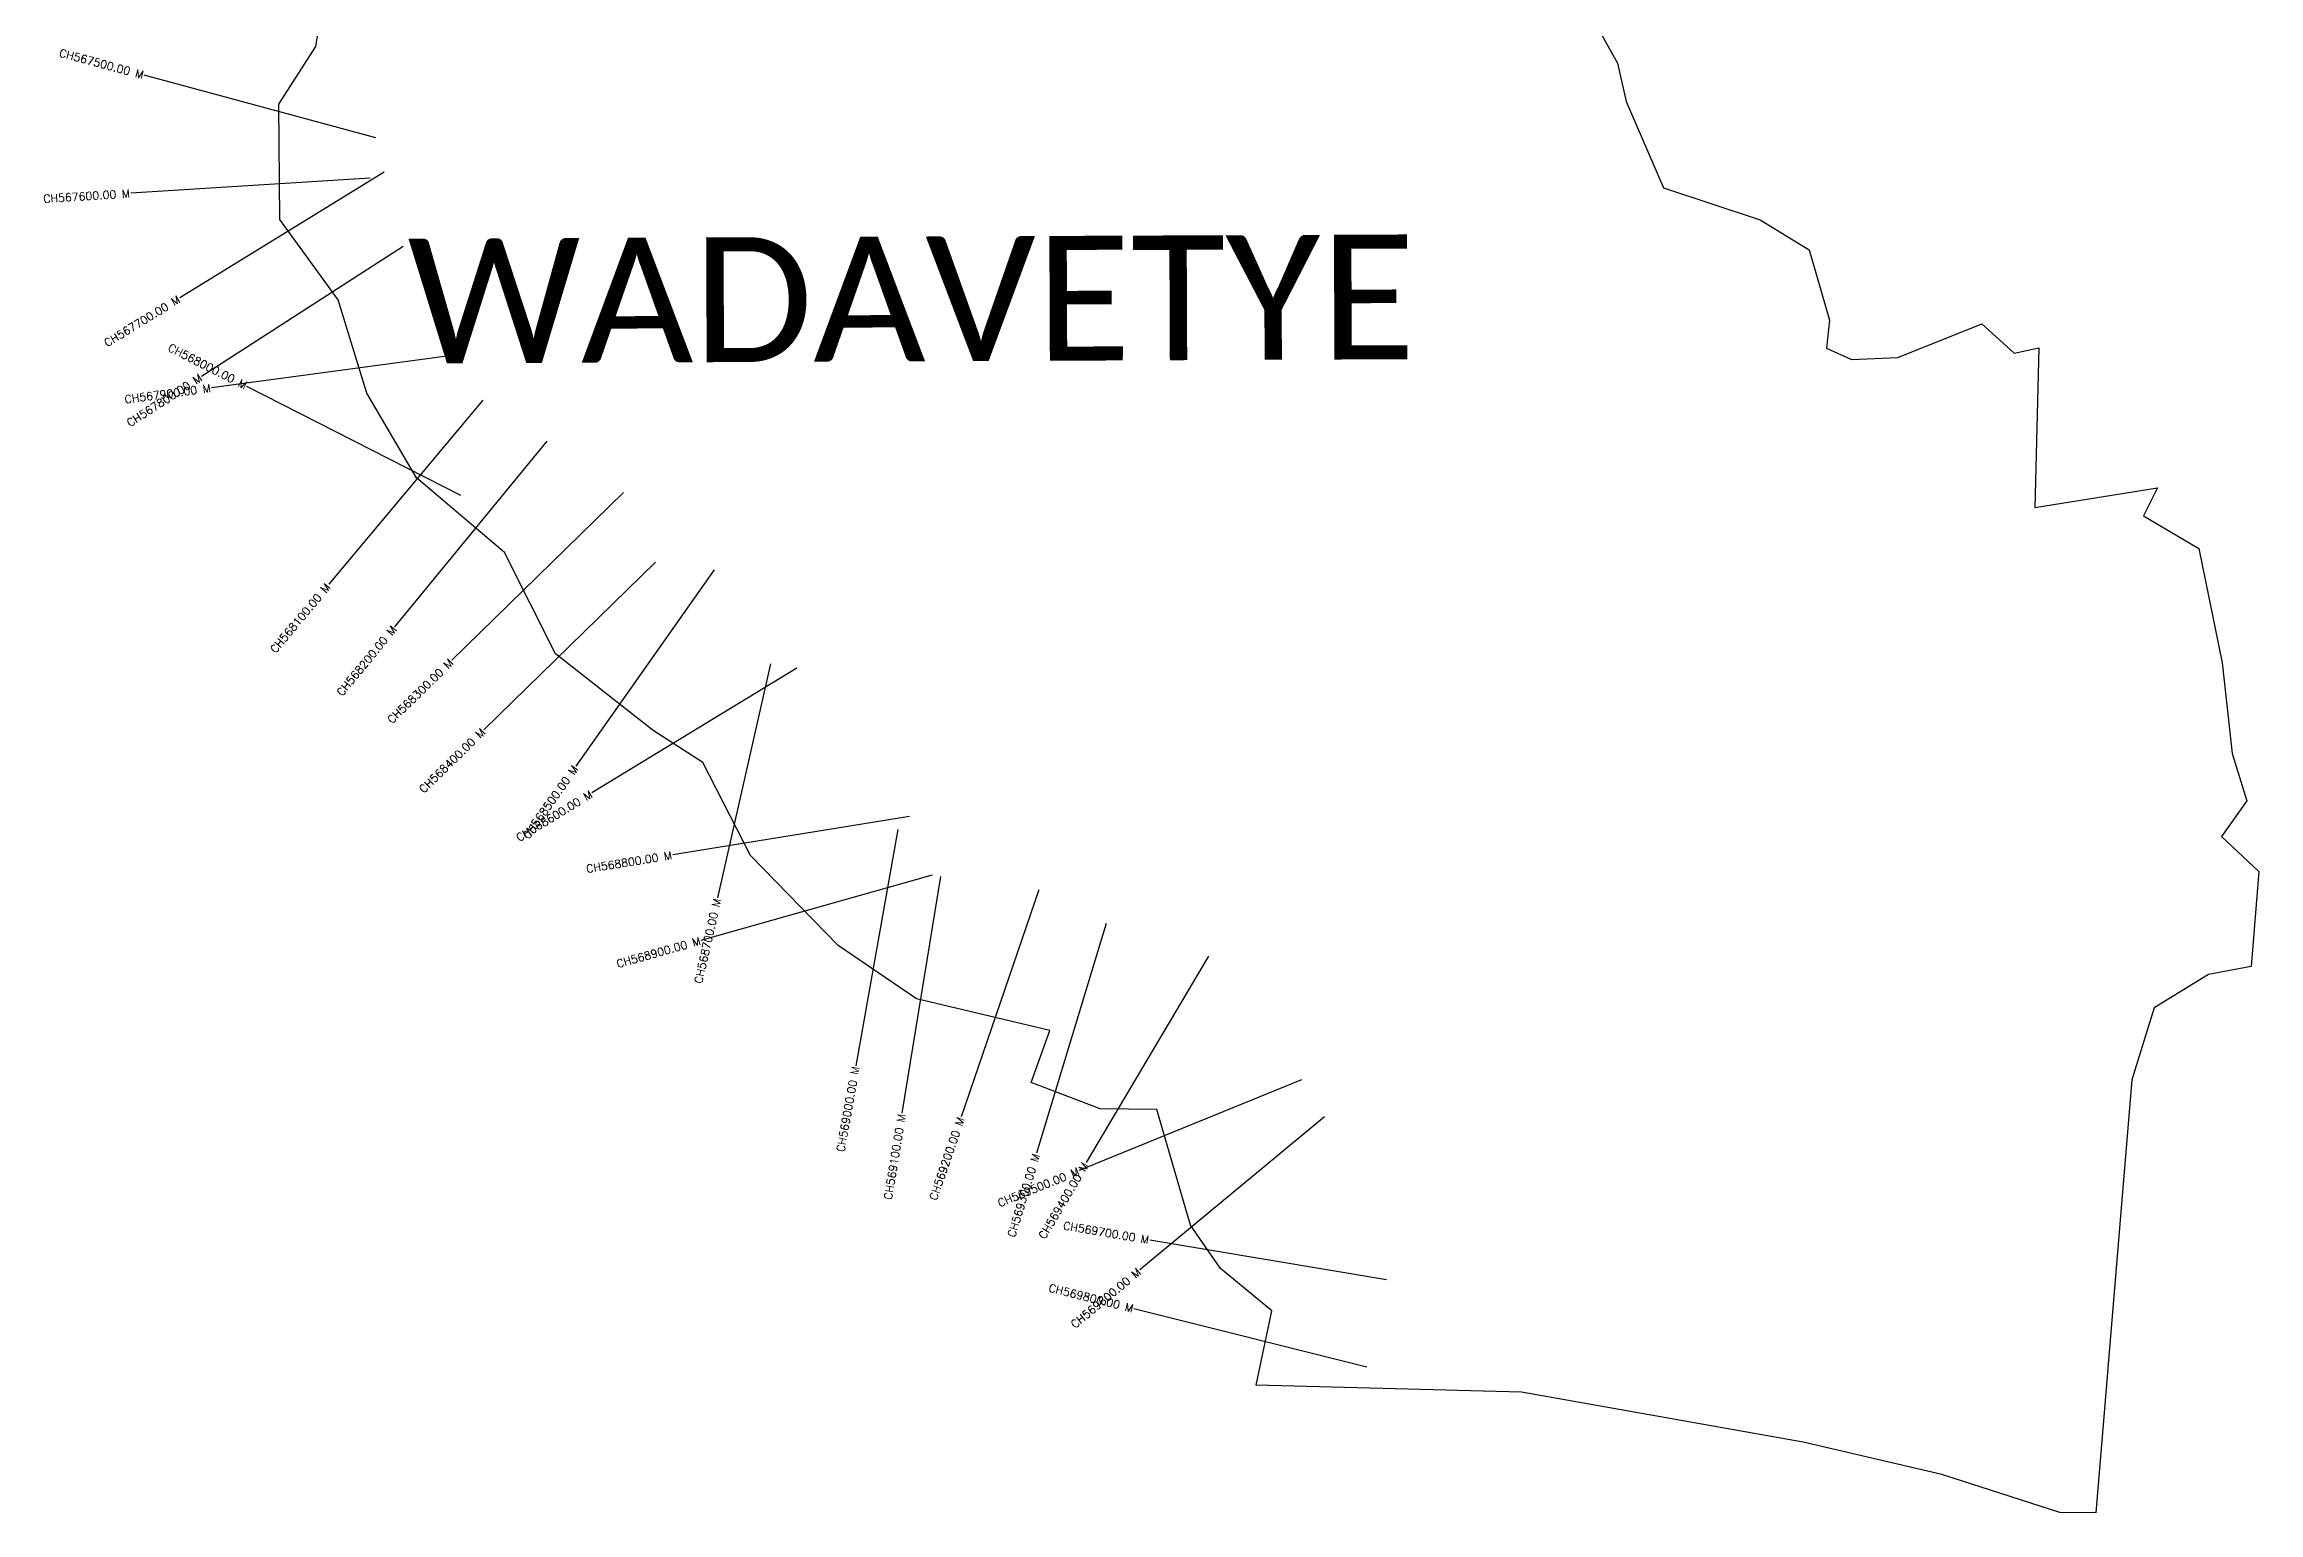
# Model space of a CAD drawing. Header units: metres. Extents: x 320373 to 323141, y 1845427 to 1849262.
# Drawn here: x 320373 to 323141, y 1845427 to 1847263 of the extents above; entities that cross this region are included whole.
import ezdxf
from ezdxf.enums import TextEntityAlignment as Align

# ---------------------------------------------------------------- set-up
doc = ezdxf.new("R2010")
doc.units = ezdxf.units.M
for name, color, linetype in [('CS', 134, 'Continuous'), ('CSMark', 6, 'Continuous'), ('village', 3, 'Continuous'), ('VILLAGE NAME', 250, 'Continuous')]:
    doc.layers.add(name, color=color, linetype=linetype)
doc.styles.get("Standard").update_dxf_attribs({"font": 'simplex.shx'})

msp = doc.modelspace()

# ---------------------------------------------------------------- linework, layer by layer
at = {"layer": 'CS'}
for p, q in [((320787.4, 1847146.2), (320497.8, 1847224.5)), ((320797.7, 1847103.2), (320542.2, 1846946)), ((320780.4, 1847096), (320481, 1847076.9)), ((320821.6, 1847010.5), (320569.5, 1846847.9)), ((320879.2, 1846873.7), (320581.9, 1846833.6)), ((320893.6, 1846699.2), (320626.3, 1846835.3)), ((320920.9, 1846818.1), (320728.4, 1846588)), ((321001.1, 1846766.9), (320810.8, 1846535)), ((321097, 1846702.6), (320882.4, 1846493)), ((321137, 1846615.5), (320922.2, 1846406.1)), ((321210.3, 1846605.9), (321037.3, 1846360.8)), ((321313.6, 1846483.2), (321057.4, 1846327.1)), ((321280.4, 1846488.4), (321214.2, 1846195.8)), ((321454.5, 1846297.6), (321158.4, 1846249.6)), ((321439.8, 1846281.4), (321387.1, 1845986.1)), ((321482.5, 1846224.3), (321193.7, 1846142.8)), ((321493.1, 1846222.8), (321444.8, 1845926.7)), ((321616.1, 1846205.9), (321518.9, 1845922)), ((321700.2, 1846163.8), (321613.1, 1845876.7)), ((321827.8, 1846123.2), (321675, 1845865)), ((321944.3, 1845968.2), (321666.5, 1845855)), ((321973, 1845922.3), (321742.2, 1845730.7)), ((322050.4, 1845718.3), (321754.6, 1845768.1)), ((322025.8, 1845609.3), (321734.8, 1845682.2))]:
    msp.add_line(p, q, dxfattribs=at)
at = {"layer": 'village', "color": 3, "true_color": 0x00ff00}
msp.add_polyline3d([(322198.5, 1847492.1, 0), (322339.3, 1847239.7, 0), (322349.9, 1847191.7, 0), (322396.6, 1847083.8, 0), (322517.3, 1847043.5, 0), (322578.7, 1847006.2, 0), (322604.1, 1846918.4, 0), (322600.4, 1846883.2, 0), (322631.8, 1846869.2, 0), (322689.6, 1846871.4, 0), (322794.7, 1846913.5, 0), (322834.9, 1846877.1, 0), (322865.8, 1846883.6, 0), (322860.9, 1846684.2, 0), (323013.9, 1846708.7, 0), (322996.6, 1846673.7, 0), (323065.7, 1846632.8, 0), (323095, 1846489.8, 0), (323107.5, 1846376.4, 0), (323125.7, 1846317.4, 0), (323094.1, 1846272.5, 0), (323140.5, 1846229, 0), (323130.9, 1846109.9, 0), (323077.9, 1846100.2, 0), (323010, 1846058.3, 0), (322982.1, 1845968.2, 0), (322936.8, 1845427.1, 0), (322892.1, 1845427.4, 0), (322744.7, 1845475.1, 0), (322571.2, 1845515.5, 0), (322219, 1845577.8, 0), (321887.4, 1845586.5, 0), (321907.2, 1845679.4, 0), (321843, 1845732.4, 0), (321805.3, 1845786.5, 0), (321763.5, 1845931.4, 0), (321692.8, 1845932.1, 0), (321606.2, 1845964.9, 0), (321629.7, 1846030.1, 0), (321462.9, 1846069.6, 0), (321365.2, 1846136.5, 0), (321255.5, 1846249.1, 0), (321196.2, 1846365.1, 0), (321134.1, 1846405.1, 0), (321011.9, 1846501.1, 0), (320948.3, 1846627.9, 0), (320838, 1846721.1, 0), (320776.1, 1846826.9, 0), (320740.3, 1846943.7, 0), (320667.5, 1847044, 0), (320665.9, 1847188.4, 0), (320712.3, 1847260.4, 0), (320797.9, 1847783.8, 0)], dxfattribs=at)

# ---------------------------------------------------------------- texts
at = {"layer": 'CSMark'}
for s, rotation, p in [('CH567500.00 M', 344.8833, (320496.8, 1847224.7)), ('CH567600.00 M', 3.6487, (320480, 1847076.8)), ('CH567700.00 M', 31.6137, (320541.4, 1846945.5)), ('CH568000.00 M', 333.0095, (320625.4, 1846835.8)), ('CH567900.00 M', 7.6695, (320580.9, 1846833.5)), ('CH567800.00 M', 32.8163, (320568.6, 1846847.4)), ('CH568100.00 M', 50.0856, (320727.7, 1846587.3)), ('CH568200.00 M', 50.6294, (320810.2, 1846534.2)), ('CH568300.00 M', 44.3328, (320881.7, 1846492.3)), ('CH568400.00 M', 44.2788, (320921.5, 1846405.4)), ('CH568500.00 M', 54.7953, (321036.8, 1846359.9)), ('CH568600.00 M', 31.3591, (321056.6, 1846326.5)), ('CH568800.00 M', 9.222, (321157.4, 1846249.4)), ('CH568700.00 M', 77.2472, (321214, 1846194.8)), ('CH568900.00 M', 15.7524, (321192.8, 1846142.5)), ('CH569000.00 M', 79.8656, (321386.9, 1845985.1)), ('CH569100.00 M', 80.7311, (321444.7, 1845925.7)), ('CH569200.00 M', 71.1027, (321518.6, 1845921.1)), ('CH569500.00 M', 22.1803, (321665.6, 1845854.6)), ('CH569300.00 M', 73.1055, (321612.8, 1845875.8)), ('CH569400.00 M', 59.3866, (321674.5, 1845864.1)), ('CH569700.00 M', 350.4387, (321753.6, 1845768.3)), ('CH569600.00 M', 39.6832, (321741.4, 1845730.1)), ('CH569800.00 M', 345.9406, (321733.8, 1845682.4))]:
    msp.add_text(s, height=10, rotation=rotation, dxfattribs=at).set_placement(p, align=Align.MIDDLE_RIGHT)
at = {"layer": 'VILLAGE NAME', "insert": (320826.7, 1847020.1), "char_height": 155.989, "attachment_point": 1, "rotation": 0.2435}
msp.add_mtext_dynamic_manual_height_columns('{\\fCalibri|b0|i0|c0|p34;WADAVETYE}', width=1946.695, gutter_width=779.9, heights=[0], dxfattribs=at)

doc.saveas('drawing.dxf')
